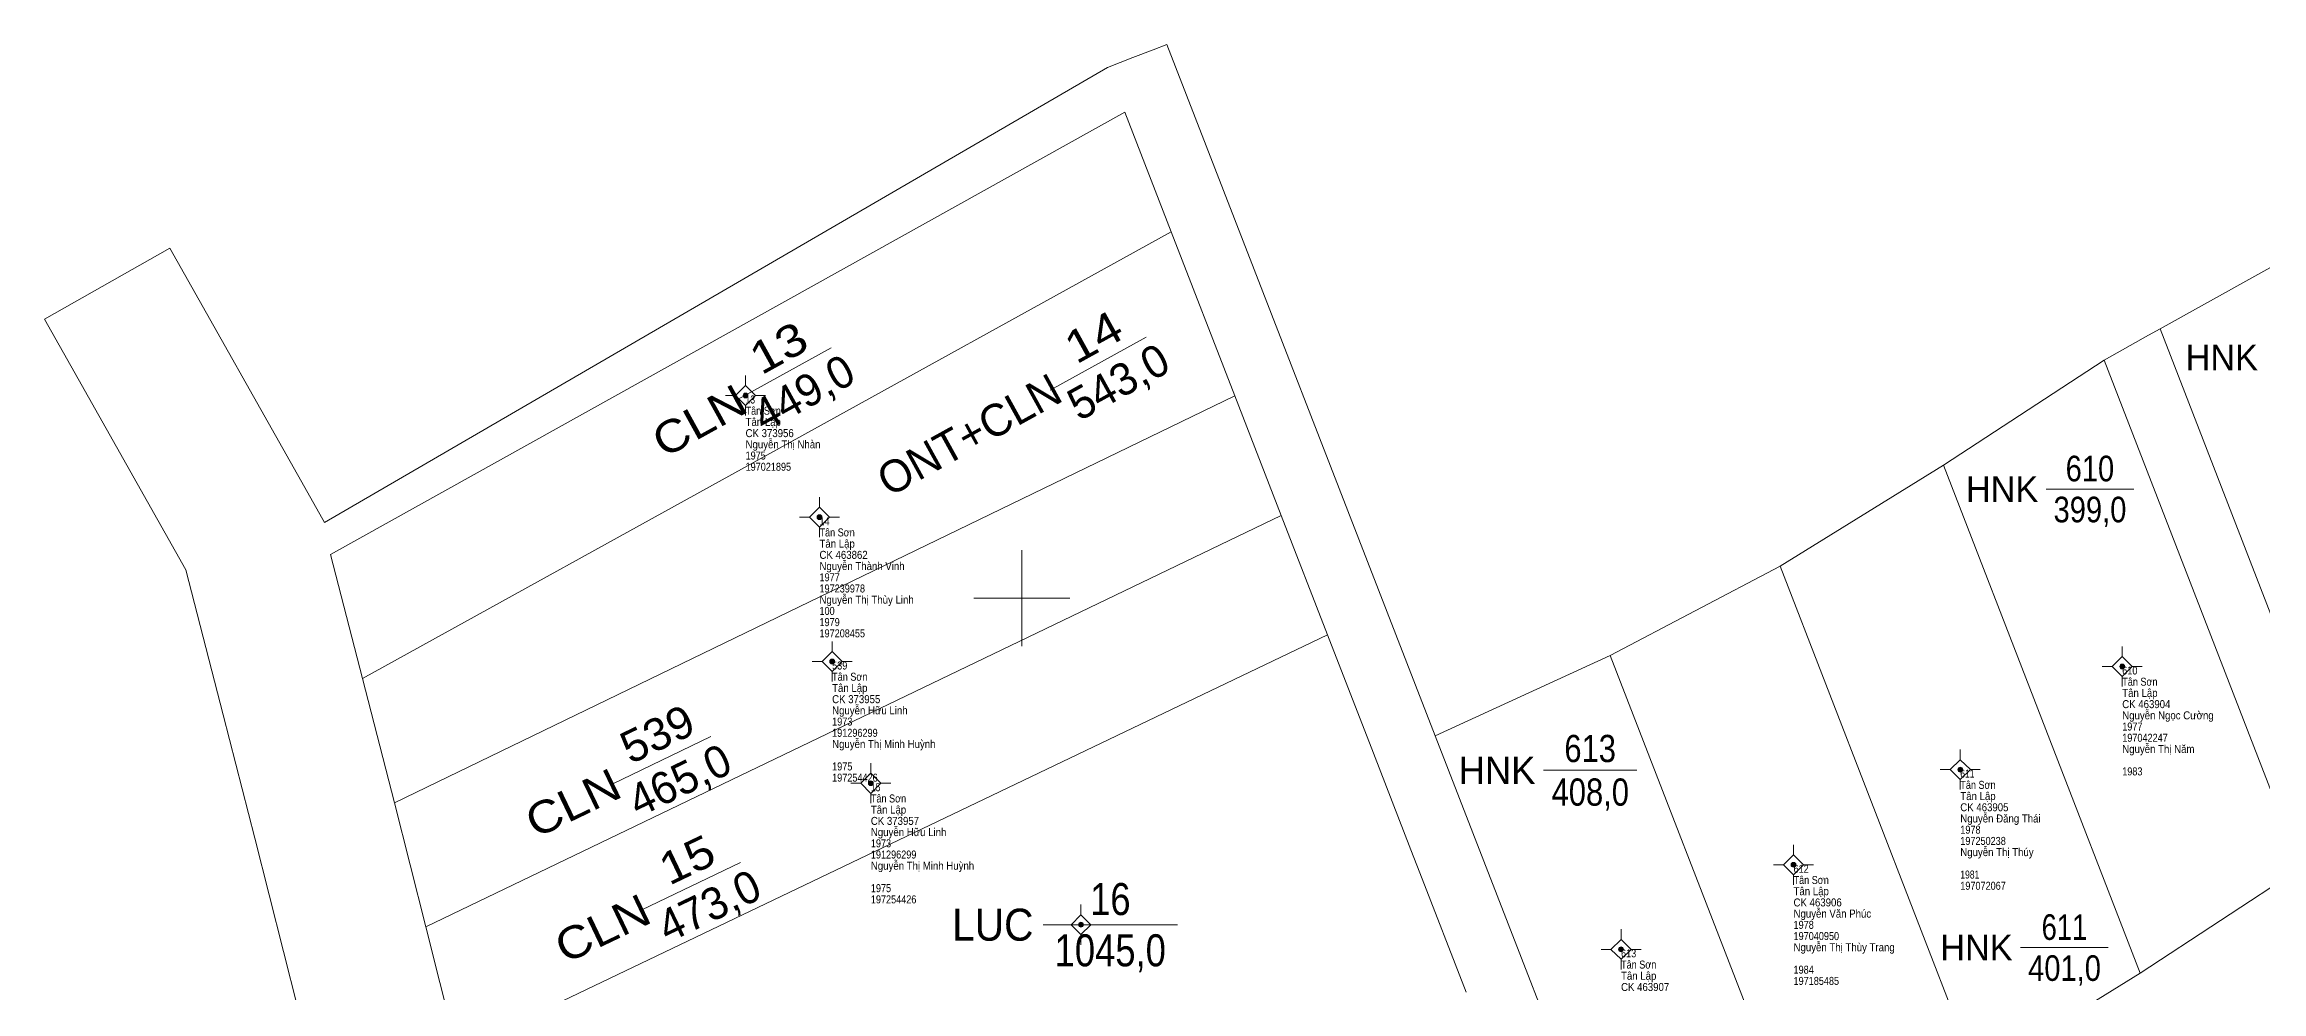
# Model space of a CAD drawing. Header units: metres. Extents: x 547873 to 548420, y 1837499 to 1838035.
# Drawn here: x 548038.9 to 548177.5, y 1837775.4 to 1837834.6 of the extents above; entities that cross this region are included whole.
import ezdxf
from ezdxf.enums import TextEntityAlignment as Align

# ---------------------------------------------------------------- set-up
doc = ezdxf.new("R2010")
doc.units = ezdxf.units.M
doc.header["$LTSCALE"] = 0.2
for name, color, linetype, lineweight in [('10', 7, 'Continuous', 13), ('11', 7, 'Continuous', 13), ('13', 7, 'Continuous', 13), ('23', 7, 'Continuous', 13), ('63', 7, 'Continuous', 13)]:
    doc.layers.add(name, color=color, linetype=linetype, lineweight=lineweight)
for name, color, linetype in [('15', 7, 'Continuous'), ('2', 7, 'Continuous'), ('4', 7, 'Continuous')]:
    doc.layers.add(name, color=color, linetype=linetype)

msp = doc.modelspace()

# ---------------------------------------------------------------- hatches: boundary and pattern name
at = {"layer": '11'}
for points in [[(548082.8898, 1837812.66, 1), (548082.5898, 1837812.66, 1)], [(548087.5098, 1837805.06, 1), (548087.2098, 1837805.06, 1)], [(548088.2998, 1837796.05, 1), (548087.9997, 1837796.05, 1)], [(548168.9198, 1837795.74, 1), (548168.6197, 1837795.74, 1)], [(548090.7198, 1837788.45, 1), (548090.4198, 1837788.45, 1)], [(548158.7998, 1837789.3, 1), (548158.4997, 1837789.3, 1)], [(548148.3798, 1837783.36, 1), (548148.0798, 1837783.36, 1)], [(548103.8498, 1837779.62, 1), (548103.5498, 1837779.62, 1)], [(548137.5998, 1837778.08, 1), (548137.2998, 1837778.08, 1)]]:
    msp.add_hatch(color=256, dxfattribs=at).paths.add_polyline_path(points)

# ---------------------------------------------------------------- linework, layer by layer
at = {"layer": '10'}
for p, q in [((548058.81, 1837794.98), (548109.33, 1837822.88)), ((548171.14, 1837816.83), (548181.63, 1837822.66)), ((548157.61, 1837808.3), (548167.65, 1837814.87)), ((548060.8, 1837787.23), (548113.32, 1837812.63)), ((548147.4, 1837802), (548157.61, 1837808.3)), ((548157.61, 1837808.3), (548169.9, 1837776.6)), ((548062.77, 1837779.48), (548116.22, 1837805.17)), ((548136.77, 1837796.43), (548147.4, 1837802)), ((548147.4, 1837802), (548159.69, 1837770.3)), ((548064.72, 1837771.72), (548119.11, 1837797.72)), ((548125.84, 1837791.42), (548136.77, 1837796.43)), ((548136.77, 1837796.43), (548149.06, 1837764.73))]:
    msp.add_line(p, q, dxfattribs=at)
at = {"layer": '11'}
for p, q in [((548082.74, 1837813.91), (548082.74, 1837813.28)), ((548082.12, 1837812.66), (548081.49, 1837812.66)), ((548083.99, 1837812.66), (548083.36, 1837812.66)), ((548082.74, 1837812.04), (548082.74, 1837811.41)), ((548087.36, 1837806.31), (548087.36, 1837805.68)), ((548086.74, 1837805.06), (548086.11, 1837805.06)), ((548087.36, 1837804.44), (548087.36, 1837803.81)), ((548088.61, 1837805.06), (548087.98, 1837805.06)), ((548088.15, 1837797.3), (548088.15, 1837796.68)), ((548168.77, 1837796.99), (548168.77, 1837796.36)), ((548087.52, 1837796.05), (548086.9, 1837796.05)), ((548089.4, 1837796.05), (548088.78, 1837796.05)), ((548168.14, 1837795.74), (548167.52, 1837795.74)), ((548170.02, 1837795.74), (548169.4, 1837795.74)), ((548088.15, 1837795.42), (548088.15, 1837794.8)), ((548168.77, 1837795.12), (548168.77, 1837794.49)), ((548158.65, 1837790.55), (548158.65, 1837789.92)), ((548090.57, 1837789.7), (548090.57, 1837789.08)), ((548158.02, 1837789.3), (548157.4, 1837789.3)), ((548158.65, 1837788.68), (548158.65, 1837788.05)), ((548159.9, 1837789.3), (548159.28, 1837789.3)), ((548089.94, 1837788.45), (548089.32, 1837788.45)), ((548090.57, 1837787.82), (548090.57, 1837787.2)), ((548091.82, 1837788.45), (548091.2, 1837788.45)), ((548148.23, 1837784.61), (548148.23, 1837783.98)), ((548147.6, 1837783.36), (548146.98, 1837783.36)), ((548149.48, 1837783.36), (548148.86, 1837783.36)), ((548148.23, 1837782.74), (548148.23, 1837782.11)), ((548103.7, 1837780.87), (548103.7, 1837780.24)), ((548103.08, 1837779.62), (548102.45, 1837779.62)), ((548103.7, 1837779), (548103.7, 1837778.37)), ((548104.95, 1837779.62), (548104.32, 1837779.62)), ((548137.45, 1837779.33), (548137.45, 1837778.7)), ((548136.82, 1837778.08), (548136.2, 1837778.08)), ((548138.7, 1837778.08), (548138.08, 1837778.08)), ((548137.45, 1837777.46), (548137.45, 1837776.83))]:
    msp.add_line(p, q, dxfattribs=at)
for points in [[(548082.74, 1837813.28), (548082.12, 1837812.66), (548082.74, 1837812.04), (548083.36, 1837812.66)], [(548087.36, 1837805.68), (548086.74, 1837805.06), (548087.36, 1837804.44), (548087.98, 1837805.06)], [(548088.15, 1837796.68), (548087.52, 1837796.05), (548088.15, 1837795.42), (548088.78, 1837796.05)], [(548168.77, 1837796.36), (548168.14, 1837795.74), (548168.77, 1837795.12), (548169.4, 1837795.74)], [(548090.57, 1837789.08), (548089.94, 1837788.45), (548090.57, 1837787.82), (548091.2, 1837788.45)], [(548158.65, 1837789.92), (548158.02, 1837789.3), (548158.65, 1837788.68), (548159.28, 1837789.3)], [(548148.23, 1837783.98), (548147.6, 1837783.36), (548148.23, 1837782.74), (548148.86, 1837783.36)], [(548103.7, 1837780.24), (548103.08, 1837779.62), (548103.7, 1837779), (548104.32, 1837779.62)], [(548137.45, 1837778.7), (548136.82, 1837778.08), (548137.45, 1837777.46), (548138.08, 1837778.08)]]:
    msp.add_lwpolyline(points, close=True, dxfattribs=at)
for centre in [(548082.7398, 1837812.66), (548087.3598, 1837805.06), (548088.1497, 1837796.05), (548168.7697, 1837795.74), (548090.5698, 1837788.45), (548158.6497, 1837789.3), (548148.2298, 1837783.36), (548103.6998, 1837779.62), (548137.4498, 1837778.08)]:
    msp.add_circle(centre, 0.15, dxfattribs=at)
at = {"layer": '13'}
for p, q in [((548101.77, 1837812.99), (548107.77, 1837816.31)), ((548082.1, 1837812.32), (548088.1, 1837815.63)), ((548164.01, 1837806.82), (548169.49, 1837806.82)), ((548074.4, 1837788.4), (548080.58, 1837791.37)), ((548132.61, 1837789.26), (548138.44, 1837789.26)), ((548076.25, 1837780.55), (548082.43, 1837783.51)), ((548101.33, 1837779.62), (548109.74, 1837779.62)), ((548162.41, 1837778.19), (548167.9, 1837778.19))]:
    msp.add_line(p, q, dxfattribs=at)
at = {"layer": '23'}
for p, q in [((548109.33, 1837822.88), (548113.32, 1837812.63)), ((548113.32, 1837812.63), (548116.22, 1837805.17)), ((548116.22, 1837805.17), (548119.11, 1837797.72)), ((548058.81, 1837794.98), (548060.8, 1837787.23)), ((548060.8, 1837787.23), (548062.77, 1837779.48)), ((548062.77, 1837779.48), (548064.72, 1837771.72)), ((548159.69, 1837770.3), (548169.9, 1837776.6))]:
    msp.add_line(p, q, dxfattribs=at)
for points in [[(548106.94, 1837833.76), (548108.22, 1837834.25), (548109.07, 1837834.58), (548125.84, 1837791.42)], [(548041.03, 1837813.7), (548038.92, 1837817.43), (548046.76, 1837821.85), (548055.19, 1837806.92), (548056.43, 1837804.73), (548105.36, 1837833.14), (548106.94, 1837833.76)], [(548058.81, 1837794.98), (548056.81, 1837802.73), (548106.44, 1837830.34), (548109.33, 1837822.88)], [(548167.65, 1837814.87), (548170.41, 1837816.42), (548171.14, 1837816.83)], [(548171.14, 1837816.83), (548183.43, 1837785.13), (548193.92, 1837790.96)], [(548041.03, 1837813.7), (548047.77, 1837801.78), (548050.1, 1837792.73), (548052.08, 1837785.02), (548054.77, 1837774.4), (548055.62, 1837771.34)], [(548169.9, 1837776.6), (548179.94, 1837783.17), (548167.65, 1837814.87)], [(548119.11, 1837797.72), (548121.98, 1837790.32), (548124.32, 1837784.29), (548124.87, 1837782.86), (548127.78, 1837775.41)], [(548125.84, 1837791.42), (548138.15, 1837759.73), (548149.06, 1837764.73)]]:
    msp.add_lwpolyline(points, dxfattribs=at)
at = {"layer": '63'}
for p, q in [((548100, 1837797), (548100, 1837803)), ((548097, 1837800), (548103, 1837800))]:
    msp.add_line(p, q, dxfattribs=at)

# ---------------------------------------------------------------- texts
at = {"layer": '13'}
for s, rotation, width, p in [('14', 28.91, 1.2, (548104.9666, 1837815.4417)), ('13', 28.91, 1.2, (548085.2866, 1837814.7641)), ('539', 25.677, 1.05, (548077.6567, 1837790.6269)), ('15', 25.546, 1.15, (548079.5138, 1837782.7779))]:
    msp.add_text(s, height=2, rotation=rotation, dxfattribs=dict(at, width=width)).set_placement(p, align=Align.CENTER)
for s, height, width, p in [('610', 1.6, 0.85, (548166.75, 1837807.3)), ('613', 1.7, 0.85, (548135.52, 1837789.77)), ('16', 2, 0.85, (548105.535, 1837780.22)), ('611', 1.6, 0.8, (548165.16, 1837778.67))]:
    msp.add_text(s, height=height, dxfattribs=dict(at, width=width)).set_placement(p, align=Align.CENTER)
at = {"layer": '15'}
for s, width, p in [('13', 0.8, (548082.74, 1837812.16)), ('Tân Sơn', 0.85, (548082.74, 1837811.46)), ('Tân Lập', 0.9, (548082.74, 1837810.76)), ('CK 373956', 0.9, (548082.74, 1837810.06)), ('Nguyễn Thị Nhàn', 0.9, (548082.74, 1837809.36)), ('1975', 0.85, (548082.74, 1837808.66)), ('197021895', 0.85, (548082.74, 1837807.96)), ('Tân Sơn', 0.85, (548087.36, 1837803.86)), ('14', 0.85, (548087.36, 1837804.56)), ('Tân Lập', 0.9, (548087.36, 1837803.16)), ('CK 463862', 0.9, (548087.36, 1837802.46)), ('1977', 0.85, (548087.36, 1837801.06)), ('Nguyễn Thành Vinh', 0.9, (548087.36, 1837801.76)), ('197239978', 0.85, (548087.36, 1837800.36)), ('Nguyễn Thị Thùy Linh', 0.9, (548087.36, 1837799.66)), ('100', 0.85, (548087.36, 1837798.96)), ('1979', 0.85, (548087.36, 1837798.26)), ('197208455', 0.85, (548087.36, 1837797.56)), ('539', 0.85, (548088.15, 1837795.55)), ('610', 0.85, (548168.77, 1837795.24)), ('Tân Sơn', 0.85, (548088.15, 1837794.85)), ('Tân Lập', 0.9, (548088.15, 1837794.15)), ('Tân Sơn', 0.85, (548168.77, 1837794.54)), ('Tân Lập', 0.9, (548168.77, 1837793.84)), ('CK 373955', 0.9, (548088.15, 1837793.45)), ('Nguyễn Hữu Linh', 0.9, (548088.15, 1837792.75)), ('CK 463904', 0.9, (548168.77, 1837793.14)), ('Nguyễn Ngọc Cường', 0.9, (548168.77, 1837792.44)), ('1973', 0.85, (548088.15, 1837792.05)), ('191296299', 0.85, (548088.15, 1837791.35)), ('1977', 0.85, (548168.77, 1837791.74)), ('197042247', 0.85, (548168.77, 1837791.04)), ('Nguyễn Thị Minh Huỳnh', 0.9, (548088.15, 1837790.65)), ('Nguyễn Thị Năm', 0.9, (548168.77, 1837790.34)), ('1975', 0.85, (548088.15, 1837789.25)), ('197254426', 0.85, (548088.15, 1837788.55)), ('Tân Sơn', 0.85, (548158.65, 1837788.1)), ('611', 0.8, (548158.65, 1837788.8)), ('1983', 0.85, (548168.77, 1837788.94)), ('Tân Sơn', 0.85, (548090.57, 1837787.25)), ('15', 0.8, (548090.57, 1837787.95)), ('Tân Lập', 0.9, (548158.65, 1837787.4)), ('Tân Lập', 0.9, (548090.57, 1837786.55)), ('CK 373957', 0.9, (548090.57, 1837785.85)), ('CK 463905', 0.9, (548158.65, 1837786.7)), ('Nguyễn Đăng Thái', 0.9, (548158.65, 1837786)), ('1973', 0.85, (548090.57, 1837784.45)), ('Nguyễn Hữu Linh', 0.9, (548090.57, 1837785.15)), ('1978', 0.85, (548158.65, 1837785.3)), ('197250238', 0.85, (548158.65, 1837784.6)), ('Nguyễn Thị Thúy', 0.9, (548158.65, 1837783.9)), ('191296299', 0.85, (548090.57, 1837783.75)), ('Nguyễn Thị Minh Huỳnh', 0.9, (548090.57, 1837783.05)), ('612', 0.85, (548148.23, 1837782.86)), ('1975', 0.85, (548090.57, 1837781.65)), ('Tân Sơn', 0.85, (548148.23, 1837782.16)), ('Tân Lập', 0.9, (548148.23, 1837781.46)), ('1981', 0.8, (548158.65, 1837782.5)), ('197072067', 0.85, (548158.65, 1837781.8)), ('197254426', 0.85, (548090.57, 1837780.95)), ('CK 463906', 0.9, (548148.23, 1837780.76)), ('Nguyễn Văn Phúc', 0.9, (548148.23, 1837780.06)), ('1978', 0.85, (548148.23, 1837779.36)), ('197040950', 0.85, (548148.23, 1837778.66)), ('613', 0.85, (548137.45, 1837777.58)), ('Nguyễn Thị Thùy Trang', 0.9, (548148.23, 1837777.96)), ('Tân Sơn', 0.85, (548137.45, 1837776.88)), ('Tân Lập', 0.9, (548137.45, 1837776.18)), ('1984', 0.85, (548148.23, 1837776.56)), ('197185485', 0.85, (548148.23, 1837775.86)), ('CK 463907', 0.9, (548137.45, 1837775.48))]:
    msp.add_text(s, height=0.5, dxfattribs=dict(at, width=width)).set_placement(p)
at = {"layer": '2'}
for height, p in [(1.6, (548177.25, 1837814.24)), (1.6, (548163.52, 1837806.02)), (1.7, (548132.1, 1837788.41)), (1.6, (548161.92, 1837777.39))]:
    msp.add_text('HNK', height=height, dxfattribs=at).set_placement(p, align=Align.RIGHT)
msp.add_text('ONT+CLN', height=2, rotation=28.91, dxfattribs=at).set_placement((548102.6931, 1837812.3643), align=Align.RIGHT)
at = {"layer": '2', "width": 1.15}
for rotation, p in [(28.91, (548083.0231, 1837811.695)), (25.677, (548075.1634, 1837787.6519)), (25.546, (548077.0075, 1837779.8085))]:
    msp.add_text('CLN', height=2, rotation=rotation, dxfattribs=at).set_placement(p, align=Align.RIGHT)
at = {"layer": '2', "width": 0.95}
msp.add_text('LUC', height=2, dxfattribs=at).set_placement((548100.73, 1837778.62), align=Align.RIGHT)
at = {"layer": '4'}
for s, rotation, p in [('449,0', 28.91, (548086.8466, 1837811.9614)), ('543,0', 28.91, (548106.5166, 1837812.6414)), ('465,0', 25.677, (548079.0517, 1837787.7472)), ('473,0', 25.546, (548080.8938, 1837779.8996))]:
    msp.add_text(s, height=2, rotation=rotation, dxfattribs=at).set_placement(p, align=Align.CENTER)
at = {"layer": '4', "width": 0.85}
for s, height, p in [('399,0', 1.6, (548166.755, 1837804.74)), ('408,0', 1.7, (548135.53, 1837787.05)), ('1045,0', 2, (548105.53, 1837777.02)), ('401,0', 1.6, (548165.165, 1837776.11))]:
    msp.add_text(s, height=height, dxfattribs=at).set_placement(p, align=Align.CENTER)

doc.saveas('drawing.dxf')
